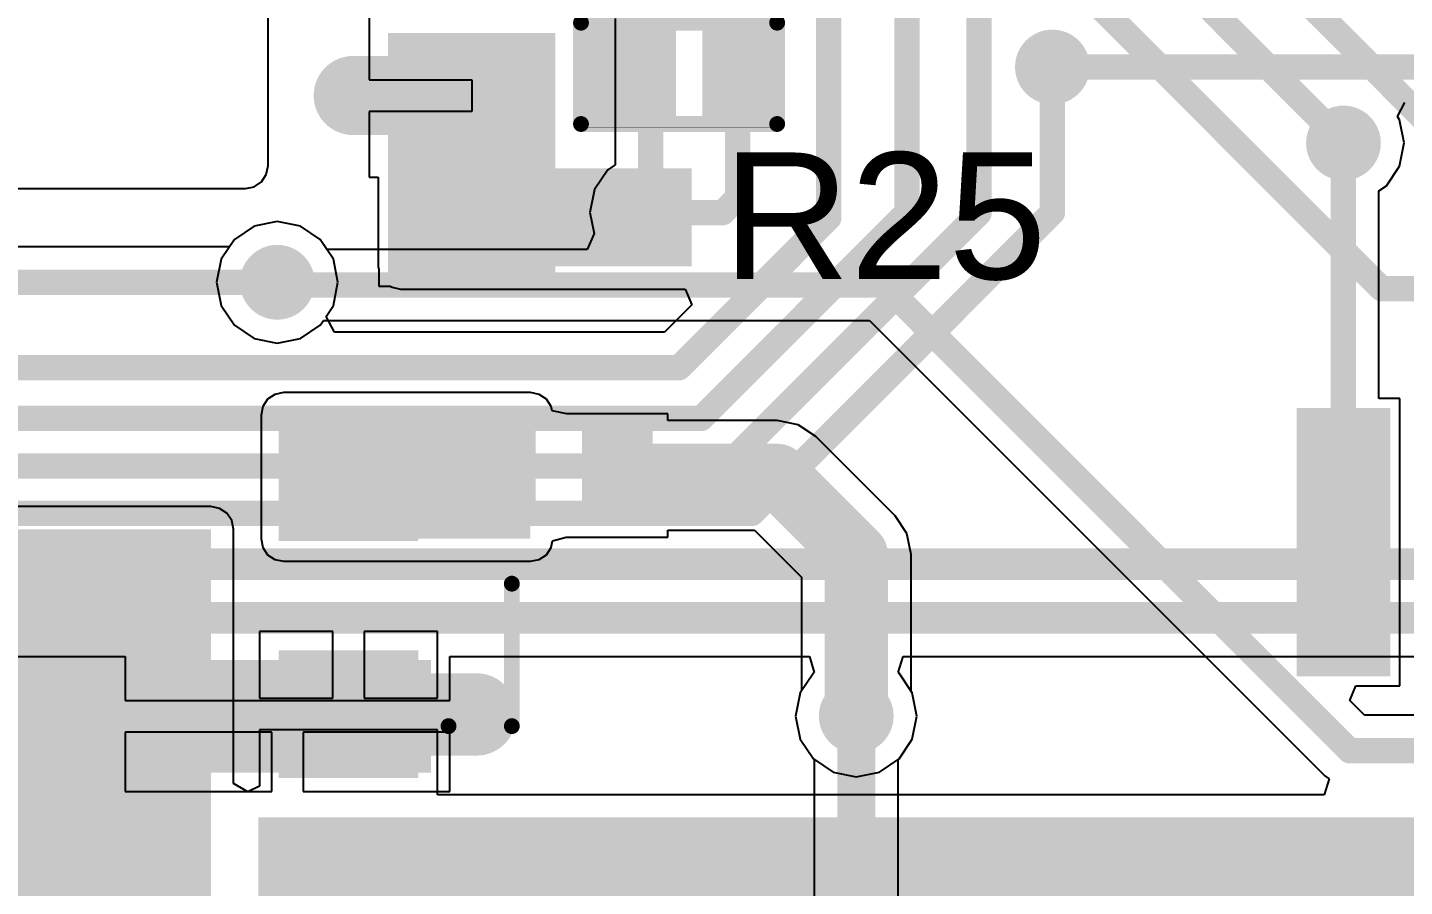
# Model space of a CAD drawing. Header units: millimetres. Extents: x -0.29 to 3.46, y -0.11 to 2.46.
# Drawn here: x 0.4491 to 0.8843, y 0.9712 to 1.2425 of the extents above; entities that cross this region are included whole.
import ezdxf

# ---------------------------------------------------------------- set-up
doc = ezdxf.new("R2010")
doc.units = ezdxf.units.MM
doc.header["$MEASUREMENT"] = 0
for name, color, linetype in [('BottomLayer', 5, 'Continuous'), ('BottomPaste', 16, 'Continuous'), ('BottomSolder', 6, 'Continuous'), ('TopLayer', 1, 'Continuous'), ('TopOverlay', 2, 'Continuous'), ('TopPaste', 8, 'Continuous'), ('TopSolder', 216, 'Continuous'), ('ViaHoleLayer', 16, 'Continuous')]:
    doc.layers.add(name, color=color, linetype=linetype)
doc.styles.add('Arial', font='', dxfattribs={"height": 0.2})
doc.styles.get('Arial').set_extended_font_data('Arial')

# ---------------------------------------------------------------- blocks, each defined once
blk = doc.blocks.new('XKNANO_113_6')
at = {"layer": 'TopLayer'}
for points in [[(0.04409, 0.2878), (0.07559, 0.2878), (0.07559, 0.24291), (0.04409, 0.24291)], [(0.0815, 0.2878), (0.11299, 0.2878), (0.11299, 0.24291), (0.0815, 0.24291)], [(0.24213, 0.24843), (0.26969, 0.24843), (0.26969, 0.16575), (0.24213, 0.16575)]]:
    blk.add_hatch(color=1, dxfattribs=at).paths.add_polyline_path(points)
at = {"layer": 'TopPaste'}
for points in [[(0.04409, 0.2878), (0.07559, 0.2878), (0.07559, 0.24291), (0.04409, 0.24291)], [(0.0815, 0.2878), (0.11299, 0.2878), (0.11299, 0.24291), (0.0815, 0.24291)], [(0.24213, 0.24843), (0.26969, 0.24843), (0.26969, 0.16575), (0.24213, 0.16575)]]:
    blk.add_hatch(color=8, dxfattribs=at).paths.add_polyline_path(points)
at = {"layer": 'TopSolder'}
for points in [[(0.04009, 0.2918), (0.07959, 0.2918), (0.07959, 0.23891), (0.04009, 0.23891)], [(0.0775, 0.2918), (0.11699, 0.2918), (0.11699, 0.23891), (0.0775, 0.23891)], [(0.23813, 0.25243), (0.27369, 0.25243), (0.27369, 0.16175), (0.23813, 0.16175)]]:
    blk.add_hatch(color=216, dxfattribs=at).paths.add_polyline_path(points)
at = {"layer": 'TopOverlay', "const_width": 0.005}
for points in [[(0.259, 0.278), (0.214, 0.278)], [(0.259, 0.258), (0.259, 0.278)]]:
    blk.add_lwpolyline(points, dxfattribs=at)
at = {"layer": 'TopOverlay', "const_width": 0.0025}
for points in [[(0.21275, 0.278, 1), (0.21525, 0.278, 1)], [(0.25775, 0.278, 1), (0.26025, 0.278, 1)], [(0.25775, 0.278, 1), (0.26025, 0.278, 1)], [(0.25775, 0.258, 1), (0.26025, 0.258, 1)]]:
    blk.add_lwpolyline(points, format="xyb", close=True, dxfattribs=at)
blk = doc.blocks.new('SOIC_16_B_12')
at = {"layer": 'BottomLayer'}
for points in [[(-0.13327, 0.18583), (-0.0565, 0.18583), (-0.0565, 0.16417), (-0.13327, 0.16417)], [(0.0565, 0.18583), (0.13327, 0.18583), (0.13327, 0.16417), (0.0565, 0.16417)], [(-0.13327, 0.13583), (-0.0565, 0.13583), (-0.0565, 0.11417), (-0.13327, 0.11417)], [(0.0565, 0.13583), (0.13327, 0.13583), (0.13327, 0.11417), (0.0565, 0.11417)], [(-0.13327, 0.08583), (-0.0565, 0.08583), (-0.0565, 0.06417), (-0.13327, 0.06417)], [(0.0565, 0.08583), (0.13327, 0.08583), (0.13327, 0.06417), (0.0565, 0.06417)], [(-0.13327, 0.03583), (-0.0565, 0.03583), (-0.0565, 0.01417), (-0.13327, 0.01417)], [(0.0565, 0.03583), (0.13327, 0.03583), (0.13327, 0.01417), (0.0565, 0.01417)], [(-0.13327, -0.01417), (-0.0565, -0.01417), (-0.0565, -0.03583), (-0.13327, -0.03583)], [(0.0565, -0.01417), (0.13327, -0.01417), (0.13327, -0.03583), (0.0565, -0.03583)], [(-0.13327, -0.06417), (-0.0565, -0.06417), (-0.0565, -0.08583), (-0.13327, -0.08583)], [(0.0565, -0.06417), (0.13327, -0.06417), (0.13327, -0.08583), (0.0565, -0.08583)], [(-0.13327, -0.11417), (-0.0565, -0.11417), (-0.0565, -0.13583), (-0.13327, -0.13583)], [(0.0565, -0.11417), (0.13327, -0.11417), (0.13327, -0.13583), (0.0565, -0.13583)], [(-0.13327, -0.16417), (-0.0565, -0.16417), (-0.0565, -0.18583), (-0.13327, -0.18583)], [(0.0565, -0.16417), (0.13327, -0.16417), (0.13327, -0.18583), (0.0565, -0.18583)]]:
    blk.add_hatch(color=5, dxfattribs=at).paths.add_polyline_path(points)
at = {"layer": 'BottomPaste'}
for points in [[(-0.13327, 0.18583), (-0.0565, 0.18583), (-0.0565, 0.16417), (-0.13327, 0.16417)], [(0.0565, 0.18583), (0.13327, 0.18583), (0.13327, 0.16417), (0.0565, 0.16417)], [(-0.13327, 0.13583), (-0.0565, 0.13583), (-0.0565, 0.11417), (-0.13327, 0.11417)], [(0.0565, 0.13583), (0.13327, 0.13583), (0.13327, 0.11417), (0.0565, 0.11417)], [(-0.13327, 0.08583), (-0.0565, 0.08583), (-0.0565, 0.06417), (-0.13327, 0.06417)], [(0.0565, 0.08583), (0.13327, 0.08583), (0.13327, 0.06417), (0.0565, 0.06417)], [(-0.13327, 0.03583), (-0.0565, 0.03583), (-0.0565, 0.01417), (-0.13327, 0.01417)], [(0.0565, 0.03583), (0.13327, 0.03583), (0.13327, 0.01417), (0.0565, 0.01417)], [(-0.13327, -0.01417), (-0.0565, -0.01417), (-0.0565, -0.03583), (-0.13327, -0.03583)], [(0.0565, -0.01417), (0.13327, -0.01417), (0.13327, -0.03583), (0.0565, -0.03583)], [(-0.13327, -0.06417), (-0.0565, -0.06417), (-0.0565, -0.08583), (-0.13327, -0.08583)], [(0.0565, -0.06417), (0.13327, -0.06417), (0.13327, -0.08583), (0.0565, -0.08583)], [(-0.13327, -0.11417), (-0.0565, -0.11417), (-0.0565, -0.13583), (-0.13327, -0.13583)], [(0.0565, -0.11417), (0.13327, -0.11417), (0.13327, -0.13583), (0.0565, -0.13583)], [(-0.13327, -0.16417), (-0.0565, -0.16417), (-0.0565, -0.18583), (-0.13327, -0.18583)], [(0.0565, -0.16417), (0.13327, -0.16417), (0.13327, -0.18583), (0.0565, -0.18583)]]:
    blk.add_hatch(color=16, dxfattribs=at).paths.add_polyline_path(points)
at = {"layer": 'BottomSolder'}
for points in [[(-0.13727, 0.18983), (-0.0525, 0.18983), (-0.0525, 0.16017), (-0.13727, 0.16017)], [(0.0525, 0.18983), (0.13727, 0.18983), (0.13727, 0.16017), (0.0525, 0.16017)], [(-0.13727, 0.13983), (-0.0525, 0.13983), (-0.0525, 0.11017), (-0.13727, 0.11017)], [(0.0525, 0.13983), (0.13727, 0.13983), (0.13727, 0.11017), (0.0525, 0.11017)], [(-0.13727, 0.08983), (-0.0525, 0.08983), (-0.0525, 0.06017), (-0.13727, 0.06017)], [(0.0525, 0.08983), (0.13727, 0.08983), (0.13727, 0.06017), (0.0525, 0.06017)], [(-0.13727, 0.03983), (-0.0525, 0.03983), (-0.0525, 0.01017), (-0.13727, 0.01017)], [(0.0525, 0.03983), (0.13727, 0.03983), (0.13727, 0.01017), (0.0525, 0.01017)], [(-0.13727, -0.01017), (-0.0525, -0.01017), (-0.0525, -0.03983), (-0.13727, -0.03983)], [(0.0525, -0.01017), (0.13727, -0.01017), (0.13727, -0.03983), (0.0525, -0.03983)], [(-0.13727, -0.06017), (-0.0525, -0.06017), (-0.0525, -0.08983), (-0.13727, -0.08983)], [(0.0525, -0.06017), (0.13727, -0.06017), (0.13727, -0.08983), (0.0525, -0.08983)], [(-0.13727, -0.11017), (-0.0525, -0.11017), (-0.0525, -0.13983), (-0.13727, -0.13983)], [(0.0525, -0.11017), (0.13727, -0.11017), (0.13727, -0.13983), (0.0525, -0.13983)], [(-0.13727, -0.16017), (-0.0525, -0.16017), (-0.0525, -0.18983), (-0.13727, -0.18983)], [(0.0525, -0.16017), (0.13727, -0.16017), (0.13727, -0.18983), (0.0525, -0.18983)]]:
    blk.add_hatch(color=6, dxfattribs=at).paths.add_polyline_path(points)
blk = doc.blocks.new('R___0402_B_26')
at = {"layer": 'BottomLayer'}
for points in [[(-0.0095, 0.0125), (-0.0095, -0.0125), (-0.0275, -0.0125), (-0.0275, 0.0125)], [(0.0275, 0.0125), (0.0275, -0.0125), (0.0095, -0.0125), (0.0095, 0.0125)]]:
    blk.add_hatch(color=5, dxfattribs=at).paths.add_polyline_path(points)
at = {"layer": 'BottomPaste'}
for points in [[(-0.0095, 0.0125), (-0.0095, -0.0125), (-0.0275, -0.0125), (-0.0275, 0.0125)], [(0.0275, 0.0125), (0.0275, -0.0125), (0.0095, -0.0125), (0.0095, 0.0125)]]:
    blk.add_hatch(color=16, dxfattribs=at).paths.add_polyline_path(points)
at = {"layer": 'BottomSolder'}
for points in [[(-0.00733, 0.01467), (-0.00733, -0.01467), (-0.02967, -0.01467), (-0.02967, 0.01467)], [(0.02967, 0.01467), (0.02967, -0.01467), (0.00733, -0.01467), (0.00733, 0.01467)]]:
    blk.add_hatch(color=6, dxfattribs=at).paths.add_polyline_path(points)
blk = doc.blocks.new('R___0402_41')
at = {"layer": 'TopLayer'}
for points in [[(-0.0275, -0.0125), (-0.0275, 0.0125), (-0.0095, 0.0125), (-0.0095, -0.0125)], [(0.0095, -0.0125), (0.0095, 0.0125), (0.0275, 0.0125), (0.0275, -0.0125)]]:
    blk.add_hatch(color=1, dxfattribs=at).paths.add_polyline_path(points)
at = {"layer": 'TopPaste'}
for points in [[(-0.0275, -0.0125), (-0.0275, 0.0125), (-0.0095, 0.0125), (-0.0095, -0.0125)], [(0.0095, -0.0125), (0.0095, 0.0125), (0.0275, 0.0125), (0.0275, -0.0125)]]:
    blk.add_hatch(color=8, dxfattribs=at).paths.add_polyline_path(points)
at = {"layer": 'TopSolder'}
for points in [[(-0.02967, -0.01467), (-0.02967, 0.01467), (-0.00733, 0.01467), (-0.00733, -0.01467)], [(0.00733, -0.01467), (0.00733, 0.01467), (0.02967, 0.01467), (0.02967, -0.01467)]]:
    blk.add_hatch(color=216, dxfattribs=at).paths.add_polyline_path(points)
at = {"layer": 'TopOverlay'}
for points, const_width in [([(-0.031, -0.016), (-0.031, 0.016)], 0.005), ([(-0.031, 0.016), (0.031, 0.016)], 0.005), ([(0.031, -0.016), (0.031, 0.016)], 0.005), ([(-0.031, -0.016), (0.031, -0.016)], 0.005), ([(-0.032, -0.017), (0.032, -0.017)], 0.000127)]:
    blk.add_lwpolyline(points, dxfattribs=dict(at, const_width=const_width))
for points, const_width in [([(-0.03225, 0.016, 1), (-0.02975, 0.016, 1)], 0.0025), ([(-0.03225, 0.016, 1), (-0.02975, 0.016, 1)], 0.0025), ([(0.02975, 0.016, 1), (0.03225, 0.016, 1)], 0.0025), ([(0.02975, 0.016, 1), (0.03225, 0.016, 1)], 0.0025), ([(-0.03225, -0.016, 1), (-0.02975, -0.016, 1)], 0.0025), ([(-0.03225, -0.016, 1), (-0.02975, -0.016, 1)], 0.0025), ([(-0.03203, -0.017, 1), (-0.03197, -0.017, 1)], 0.0000635), ([(0.02975, -0.016, 1), (0.03225, -0.016, 1)], 0.0025), ([(0.02975, -0.016, 1), (0.03225, -0.016, 1)], 0.0025), ([(0.03197, -0.017, 1), (0.03203, -0.017, 1)], 0.0000635)]:
    blk.add_lwpolyline(points, format="xyb", close=True, dxfattribs=dict(at, const_width=const_width))
blk = doc.blocks.new('SOT_23_B_65')
at = {"layer": 'BottomLayer'}
for points in [[(-0.05354, 0.05748), (-0.02126, 0.05748), (-0.02126, 0.02126), (-0.05354, 0.02126)], [(0.02126, 0.05748), (0.05354, 0.05748), (0.05354, 0.02126), (0.02126, 0.02126)], [(-0.01614, -0.02126), (0.01614, -0.02126), (0.01614, -0.05748), (-0.01614, -0.05748)]]:
    blk.add_hatch(color=5, dxfattribs=at).paths.add_polyline_path(points)
at = {"layer": 'BottomPaste'}
for points in [[(-0.05354, 0.05748), (-0.02126, 0.05748), (-0.02126, 0.02126), (-0.05354, 0.02126)], [(0.02126, 0.05748), (0.05354, 0.05748), (0.05354, 0.02126), (0.02126, 0.02126)], [(-0.01614, -0.02126), (0.01614, -0.02126), (0.01614, -0.05748), (-0.01614, -0.05748)]]:
    blk.add_hatch(color=16, dxfattribs=at).paths.add_polyline_path(points)
at = {"layer": 'BottomSolder'}
for points in [[(-0.05754, 0.06148), (-0.01726, 0.06148), (-0.01726, 0.01726), (-0.05754, 0.01726)], [(0.01726, 0.06148), (0.05754, 0.06148), (0.05754, 0.01726), (0.01726, 0.01726)], [(-0.02014, -0.01726), (0.02014, -0.01726), (0.02014, -0.06148), (-0.02014, -0.06148)]]:
    blk.add_hatch(color=6, dxfattribs=at).paths.add_polyline_path(points)
blk = doc.blocks.new('SOD_323_B_98')
at = {"layer": 'BottomLayer'}
for points in [[(-0.02953, -0.01772), (-0.06102, -0.01772), (-0.06102, 0.01772), (-0.02953, 0.01772)], [(0.06102, -0.01772), (0.02953, -0.01772), (0.02953, 0.01772), (0.06102, 0.01772)]]:
    blk.add_hatch(color=5, dxfattribs=at).paths.add_polyline_path(points)
at = {"layer": 'BottomPaste'}
for points in [[(-0.02953, -0.01772), (-0.06102, -0.01772), (-0.06102, 0.01772), (-0.02953, 0.01772)], [(0.06102, -0.01772), (0.02953, -0.01772), (0.02953, 0.01772), (0.06102, 0.01772)]]:
    blk.add_hatch(color=16, dxfattribs=at).paths.add_polyline_path(points)
at = {"layer": 'BottomSolder'}
for points in [[(-0.02736, -0.01988), (-0.06319, -0.01988), (-0.06319, 0.01988), (-0.02736, 0.01988)], [(0.06319, -0.01988), (0.02736, -0.01988), (0.02736, 0.01988), (0.06319, 0.01988)]]:
    blk.add_hatch(color=6, dxfattribs=at).paths.add_polyline_path(points)

msp = doc.modelspace()

# ---------------------------------------------------------------- hatches: boundary and pattern name
at = {"layer": 'BottomLayer'}
h = msp.add_hatch(color=5, dxfattribs=at)
edge = h.paths.add_edge_path()
edge.add_arc((0.773, 1.23), 0.01181, 0, 360)
h = msp.add_hatch(color=5, dxfattribs=at)
edge = h.paths.add_edge_path()
edge.add_arc((0.552, 1.221), 0.01181, 0, 360)
h = msp.add_hatch(color=5, dxfattribs=at)
edge = h.paths.add_edge_path()
edge.add_arc((0.865, 1.206), 0.01181, 0, 360)
h = msp.add_hatch(color=5, dxfattribs=at)
edge = h.paths.add_edge_path()
edge.add_arc((0.646, 1.184), 0.01181, 0, 360)
h = msp.add_hatch(color=5, dxfattribs=at)
edge = h.paths.add_edge_path()
edge.add_arc((0.528, 1.162), 0.01181, 0, 360)
for points in [[(0.53, 1.081), (0.608, 1.081), (0.608, 1.12), (0.53, 1.12)], [(0.507, 0.818), (0.507, 1.084), (0.425, 1.084), (0.425, 0.818)], [(1.224, 0.942), (1.224, 0.993), (0.522, 0.993), (0.522, 0.942)], [(0.607, 0.818), (0.607, 0.989), (0.522, 0.989), (0.522, 0.818)]]:
    msp.add_hatch(color=5, dxfattribs=at).paths.add_polyline_path(points)
h = msp.add_hatch(color=5, dxfattribs=at)
edge = h.paths.add_edge_path()
edge.add_arc((0.591, 1.025), 0.01181, 0, 360)
h = msp.add_hatch(color=5, dxfattribs=at)
edge = h.paths.add_edge_path()
edge.add_arc((0.711, 1.025), 0.01181, 0, 360)
at = {"layer": 'TopLayer'}
for points in [[(0.625, 1.21), (0.654, 1.21), (0.654, 1.287), (0.625, 1.287)], [(0.567, 1.167), (0.659, 1.167), (0.659, 1.198), (0.567, 1.198)]]:
    msp.add_hatch(color=1, dxfattribs=at).paths.add_polyline_path(points)
h = msp.add_hatch(color=1, dxfattribs=at)
edge = h.paths.add_edge_path()
edge.add_arc((0.773, 1.23), 0.01181, 0, 360)
h = msp.add_hatch(color=1, dxfattribs=at)
edge = h.paths.add_edge_path()
edge.add_arc((0.552, 1.221), 0.01181, 0, 360)
h = msp.add_hatch(color=1, dxfattribs=at)
edge = h.paths.add_edge_path()
edge.add_arc((0.865, 1.206), 0.01181, 0, 360)
h = msp.add_hatch(color=1, dxfattribs=at)
edge = h.paths.add_edge_path()
edge.add_arc((0.646, 1.184), 0.01181, 0, 360)
h = msp.add_hatch(color=1, dxfattribs=at)
edge = h.paths.add_edge_path()
edge.add_arc((0.528, 1.162), 0.01181, 0, 360)
h = msp.add_hatch(color=1, dxfattribs=at)
edge = h.paths.add_edge_path()
edge.add_arc((0.591, 1.025), 0.01181, 0, 360)
h = msp.add_hatch(color=1, dxfattribs=at)
edge = h.paths.add_edge_path()
edge.add_arc((0.711, 1.025), 0.01181, 0, 360)
at = {"layer": 'ViaHoleLayer'}
h = msp.add_hatch(color=16, dxfattribs=at)
edge = h.paths.add_edge_path()
edge.add_arc((0.773, 1.23), 0.00591, 0, 360)
h = msp.add_hatch(color=16, dxfattribs=at)
edge = h.paths.add_edge_path()
edge.add_arc((0.552, 1.221), 0.00591, 0, 360)
h = msp.add_hatch(color=16, dxfattribs=at)
edge = h.paths.add_edge_path()
edge.add_arc((0.865, 1.206), 0.00591, 0, 360)
h = msp.add_hatch(color=16, dxfattribs=at)
edge = h.paths.add_edge_path()
edge.add_arc((0.646, 1.184), 0.00591, 0, 360)
h = msp.add_hatch(color=16, dxfattribs=at)
edge = h.paths.add_edge_path()
edge.add_arc((0.528, 1.162), 0.00591, 0, 360)
h = msp.add_hatch(color=16, dxfattribs=at)
edge = h.paths.add_edge_path()
edge.add_arc((0.591, 1.025), 0.00591, 0, 360)
h = msp.add_hatch(color=16, dxfattribs=at)
edge = h.paths.add_edge_path()
edge.add_arc((0.711, 1.025), 0.00591, 0, 360)

# ---------------------------------------------------------------- linework, layer by layer
at = {"layer": 'BottomLayer'}
for p, q in [((0.52507, 1.19877), (0.52507, 1.25277)), ((0.63478, 1.24535), (0.63478, 1.19913)), ((0.88203, 1.21437), (0.88438, 1.21878)), ((0.88272, 1.21334), (0.88203, 1.21437)), ((0.88418, 1.206), (0.88272, 1.21334)), ((0.88272, 1.19866), (0.88418, 1.206)), ((0.52453, 1.19603), (0.52507, 1.19877)), ((0.63244, 1.19756), (0.62828, 1.19134)), ((0.63478, 1.19913), (0.63244, 1.19756)), ((0.87856, 1.19244), (0.88272, 1.19866)), ((0.52066, 1.19217), (0.52298, 1.19372)), ((0.52298, 1.19372), (0.52453, 1.19603)), ((0.38693, 1.19163), (0.51793, 1.19163)), ((0.51793, 1.19163), (0.52066, 1.19217)), ((0.62828, 1.19134), (0.62682, 1.184)), ((0.87622, 1.19087), (0.87856, 1.19244)), ((0.87622, 1.12527), (0.87622, 1.19087)), ((0.62682, 1.184), (0.62813, 1.1774)), ((0.52066, 1.17972), (0.51444, 1.17556)), ((0.528, 1.18118), (0.52066, 1.17972)), ((0.53534, 1.17972), (0.528, 1.18118)), ((0.54156, 1.17556), (0.53534, 1.17972)), ((0.51444, 1.17556), (0.51028, 1.16934)), ((0.54367, 1.1724), (0.54156, 1.17556)), ((0.62813, 1.1774), (0.626, 1.1724)), ((0.626, 1.1724), (0.54367, 1.1724)), ((0.51028, 1.16934), (0.50882, 1.162)), ((0.50882, 1.162), (0.51028, 1.15466)), ((0.51028, 1.15466), (0.51444, 1.14844)), ((0.54156, 1.14844), (0.54259, 1.14997)), ((0.54259, 1.14997), (0.71517, 1.14997)), ((0.71517, 1.14997), (0.85907, 1.00607)), ((0.51444, 1.14844), (0.52066, 1.14428)), ((0.53534, 1.14428), (0.54156, 1.14844)), ((0.52066, 1.14428), (0.528, 1.14282)), ((0.528, 1.14282), (0.53534, 1.14428)), ((0.52495, 1.12505), (0.52341, 1.12273)), ((0.52727, 1.12659), (0.52495, 1.12505)), ((0.53, 1.12714), (0.52727, 1.12659)), ((0.608, 1.12714), (0.53, 1.12714)), ((0.61073, 1.12659), (0.608, 1.12714)), ((0.61305, 1.12505), (0.61073, 1.12659)), ((0.61459, 1.12273), (0.61305, 1.12505)), ((0.88283, 1.12527), (0.87622, 1.12527)), ((0.88283, 1.0345), (0.88283, 1.12527)), ((0.52341, 1.12273), (0.52286, 1.12)), ((0.52286, 1.12), (0.52286, 1.081)), ((0.61486, 1.12138), (0.61459, 1.12273)), ((0.6195, 1.1205), (0.61486, 1.12138)), ((0.61995, 1.1205), (0.6195, 1.1205)), ((0.6515, 1.1205), (0.61995, 1.1205)), ((0.6515, 1.11833), (0.6515, 1.1205)), ((0.686, 1.11833), (0.6515, 1.11833)), ((0.69263, 1.11701), (0.686, 1.11833)), ((0.69826, 1.11326), (0.69263, 1.11701)), ((0.72326, 1.08826), (0.69826, 1.11326)), ((0.507, 1.09114), (0.425, 1.09114)), ((0.50973, 1.09059), (0.507, 1.09114)), ((0.51205, 1.08905), (0.50973, 1.09059)), ((0.51359, 1.08673), (0.51205, 1.08905)), ((0.72701, 1.08263), (0.72326, 1.08826)), ((0.51414, 1.084), (0.51359, 1.08673)), ((0.51414, 1.0037), (0.51414, 1.084)), ((0.52286, 1.081), (0.52341, 1.07827)), ((0.61459, 1.07827), (0.615, 1.0803)), ((0.615, 1.0803), (0.61933, 1.08145)), ((0.61933, 1.08145), (0.61975, 1.0815)), ((0.61975, 1.0815), (0.62014, 1.0815)), ((0.62014, 1.0815), (0.6515, 1.0815)), ((0.6515, 1.0815), (0.6515, 1.08367)), ((0.6515, 1.08367), (0.67882, 1.08367)), ((0.67882, 1.08367), (0.69367, 1.06882)), ((0.72833, 1.076), (0.72701, 1.08263)), ((0.52341, 1.07827), (0.52495, 1.07595)), ((0.52495, 1.07595), (0.52727, 1.07441)), ((0.61073, 1.07441), (0.61305, 1.07595)), ((0.61305, 1.07595), (0.61459, 1.07827)), ((0.72833, 1.03292), (0.72833, 1.076)), ((0.52727, 1.07441), (0.53, 1.07386)), ((0.53, 1.07386), (0.608, 1.07386)), ((0.608, 1.07386), (0.61073, 1.07441)), ((0.69367, 1.06882), (0.69367, 1.03292)), ((0.54551, 1.05174), (0.5224, 1.05174)), ((0.5224, 1.05174), (0.5224, 1.0306)), ((0.54551, 1.0306), (0.54551, 1.05174)), ((0.57862, 1.05174), (0.55551, 1.05174)), ((0.55551, 1.05174), (0.55551, 1.0306)), ((0.57862, 1.0306), (0.57862, 1.05174)), ((0.69328, 1.03234), (0.69182, 1.025)), ((0.69367, 1.03292), (0.69328, 1.03234)), ((0.72872, 1.03234), (0.72833, 1.03292)), ((0.73018, 1.025), (0.72872, 1.03234)), ((0.86698, 1.02988), (0.8689, 1.0345)), ((0.8689, 1.0345), (0.88283, 1.0345)), ((0.5224, 1.0306), (0.54551, 1.0306)), ((0.55551, 1.0306), (0.57862, 1.0306)), ((0.87165, 1.02522), (0.86698, 1.02988)), ((0.69182, 1.025), (0.69328, 1.01766)), ((0.72872, 1.01766), (0.73018, 1.025)), ((1.10887, 1.02522), (0.87165, 1.02522)), ((0.55051, 1.0206), (0.5224, 1.0206)), ((0.5224, 1.0206), (0.5224, 1.00281)), ((0.57862, 1.0206), (0.55051, 1.0206)), ((0.57862, 1.00014), (0.57862, 1.0206)), ((0.69328, 1.01766), (0.69744, 1.01144)), ((0.72456, 1.01144), (0.72872, 1.01766)), ((0.69744, 1.01144), (0.70366, 1.00728)), ((0.71834, 1.00728), (0.72456, 1.01144)), ((0.70366, 1.00728), (0.711, 1.00582)), ((0.711, 1.00582), (0.71834, 1.00728)), ((0.85907, 1.00607), (0.85907, 1.00607)), ((0.85907, 1.00607), (0.86046, 1.00514)), ((0.51867, 1.00103), (0.51414, 1.0037)), ((0.5224, 1.00281), (0.51867, 1.00103)), ((0.86046, 1.00514), (0.85895, 1.00014)), ((0.85895, 1.00014), (0.57862, 1.00014))]:
    msp.add_line(p, q, dxfattribs=at)
for points, const_width in [([(0.646, 1.184), (0.646, 1.25)], 0.008), ([(0.773, 1.23), (2.348, 1.23)], 0.008), ([(0.865, 1.07988), (0.865, 1.206)], 0.008), ([(0.528, 1.162), (0.52881, 1.16119)], 0.008), ([(0.52881, 1.16119), (0.71981, 1.16119)], 0.008), ([(0.71981, 1.16119), (0.867, 1.014)], 0.008), ([(0.556, 1.103), (0.5583, 1.1007)], 0.015), ([(0.6355, 1.101), (0.686, 1.101)], 0.02), ([(0.686, 1.101), (0.711, 1.076)], 0.02), ([(0.5583, 1.1007), (0.5992, 1.1007)], 0.015), ([(0.5992, 1.1007), (0.5995, 1.101)], 0.015), ([(0.711, 1.025), (0.711, 1.076)], 0.02), ([(0.55051, 1.0256), (0.55091, 1.026)], 0.025), ([(0.55091, 1.026), (0.591, 1.026)], 0.025), ([(0.867, 1.014), (1.124, 1.014)], 0.008)]:
    msp.add_lwpolyline(points, dxfattribs=dict(at, const_width=const_width))
for points, const_width in [([(0.771, 1.23, 1), (0.775, 1.23, 1)], 0.004), ([(0.863, 1.206, 1), (0.867, 1.206, 1)], 0.004), ([(0.644, 1.184, 1), (0.648, 1.184, 1)], 0.004), ([(0.526, 1.162, 1), (0.53, 1.162, 1)], 0.004), ([(0.52681, 1.16119, 1), (0.53081, 1.16119, 1)], 0.004), ([(0.52681, 1.16119, 1), (0.53081, 1.16119, 1)], 0.004), ([(0.71781, 1.16119, 1), (0.72181, 1.16119, 1)], 0.004), ([(0.71781, 1.16119, 1), (0.72181, 1.16119, 1)], 0.004), ([(0.55225, 1.103, 1), (0.55975, 1.103, 1)], 0.0075), ([(0.6305, 1.101, 1), (0.6405, 1.101, 1)], 0.01), ([(0.681, 1.101, 1), (0.691, 1.101, 1)], 0.01), ([(0.681, 1.101, 1), (0.691, 1.101, 1)], 0.01), ([(0.55455, 1.1007, 1), (0.56205, 1.1007, 1)], 0.0075), ([(0.55455, 1.1007, 1), (0.56205, 1.1007, 1)], 0.0075), ([(0.59545, 1.1007, 1), (0.60295, 1.1007, 1)], 0.0075), ([(0.59545, 1.1007, 1), (0.60295, 1.1007, 1)], 0.0075), ([(0.59575, 1.101, 1), (0.60325, 1.101, 1)], 0.0075), ([(0.706, 1.076, 1), (0.716, 1.076, 1)], 0.01), ([(0.706, 1.076, 1), (0.716, 1.076, 1)], 0.01), ([(0.863, 1.07988, 1), (0.867, 1.07988, 1)], 0.004), ([(0.54426, 1.0256, 1), (0.55676, 1.0256, 1)], 0.0125), ([(0.54466, 1.026, 1), (0.55716, 1.026, 1)], 0.0125), ([(0.54466, 1.026, 1), (0.55716, 1.026, 1)], 0.0125), ([(0.58475, 1.026, 1), (0.59725, 1.026, 1)], 0.0125), ([(0.706, 1.025, 1), (0.716, 1.025, 1)], 0.01), ([(0.865, 1.014, 1), (0.869, 1.014, 1)], 0.004), ([(0.865, 1.014, 1), (0.869, 1.014, 1)], 0.004)]:
    msp.add_lwpolyline(points, format="xyb", close=True, dxfattribs=dict(at, const_width=const_width))
at = {"layer": 'TopLayer'}
for p, q in [((0.52507, 1.19877), (0.52507, 1.25277)), ((0.55706, 1.2467), (0.55706, 1.22595)), ((0.55706, 1.22595), (0.5895, 1.22595)), ((0.5895, 1.22595), (0.5895, 1.21595)), ((0.5895, 1.21595), (0.55706, 1.21595)), ((0.55706, 1.21595), (0.55706, 1.1952)), ((0.52453, 1.19603), (0.52507, 1.19877)), ((0.52066, 1.19217), (0.52298, 1.19372)), ((0.52298, 1.19372), (0.52453, 1.19603)), ((0.55706, 1.1952), (0.55986, 1.1952)), ((0.55986, 1.1952), (0.55986, 1.167)), ((0.40091, 1.19163), (0.51793, 1.19163)), ((0.51793, 1.19163), (0.52066, 1.19217)), ((0.52066, 1.17972), (0.51444, 1.17556)), ((0.528, 1.18118), (0.52066, 1.17972)), ((0.53534, 1.17972), (0.528, 1.18118)), ((0.54156, 1.17556), (0.53534, 1.17972)), ((0.51444, 1.17556), (0.51287, 1.17322)), ((0.54572, 1.16934), (0.54156, 1.17556)), ((0.51287, 1.17322), (0.41279, 1.17322)), ((0.54718, 1.162), (0.54572, 1.16934)), ((0.55986, 1.167), (0.56006, 1.16603)), ((0.56006, 1.16603), (0.56006, 1.1608)), ((0.54572, 1.15466), (0.54718, 1.162)), ((0.56006, 1.1608), (0.56367, 1.1608)), ((0.56367, 1.1608), (0.56427, 1.16041)), ((0.56427, 1.16041), (0.567, 1.15986)), ((0.567, 1.15986), (0.65693, 1.15986)), ((0.65693, 1.15986), (0.659, 1.15486)), ((0.54342, 1.15122), (0.54572, 1.15466)), ((0.659, 1.15486), (0.65035, 1.14622)), ((0.54609, 1.14622), (0.54342, 1.15122)), ((0.65035, 1.14622), (0.54609, 1.14622)), ((0.364, 1.04376), (0.47989, 1.04376)), ((0.47989, 1.04376), (0.47989, 1.02989)), ((0.58257, 1.02989), (0.58257, 1.04376)), ((0.58257, 1.04376), (0.69622, 1.04376)), ((0.69622, 1.04376), (0.69774, 1.03876)), ((0.72426, 1.03876), (0.72578, 1.04376)), ((0.72578, 1.04376), (1.12093, 1.04376)), ((0.69744, 1.03856), (0.69328, 1.03234)), ((0.69774, 1.03876), (0.69744, 1.03856)), ((0.72456, 1.03856), (0.72426, 1.03876)), ((0.72872, 1.03234), (0.72456, 1.03856)), ((0.69328, 1.03234), (0.69182, 1.025)), ((0.73018, 1.025), (0.72872, 1.03234)), ((0.47989, 1.02989), (0.53123, 1.02989)), ((0.53123, 1.02989), (0.58257, 1.02989)), ((0.69182, 1.025), (0.69328, 1.01766)), ((0.72872, 1.01766), (0.73018, 1.025)), ((0.52623, 1.01989), (0.47989, 1.01989)), ((0.47989, 1.01989), (0.47989, 1.00111)), ((0.52623, 1.00111), (0.52623, 1.01989)), ((0.58257, 1.01989), (0.53623, 1.01989)), ((0.53623, 1.01989), (0.53623, 1.00111)), ((0.58257, 1.00111), (0.58257, 1.01989)), ((0.69328, 1.01766), (0.69744, 1.01144)), ((0.72456, 1.01144), (0.72872, 1.01766)), ((0.69744, 1.01144), (0.69775, 1.01123)), ((0.69775, 1.01123), (0.69775, 0.92577)), ((0.72425, 1.01123), (0.72456, 1.01144)), ((0.72425, 0.92577), (0.72425, 1.01123)), ((0.47989, 1.00111), (0.52623, 1.00111)), ((0.53623, 1.00111), (0.58257, 1.00111))]:
    msp.add_line(p, q, dxfattribs=at)
for points, const_width in [([(0.7023, 1.1823), (0.7023, 1.31399)], 0.008), ([(0.7989, 1.3051), (0.915, 1.189)], 0.008), ([(0.727, 1.184), (0.727, 1.282)], 0.008), ([(0.765, 1.272), (0.877, 1.16)], 0.008), ([(0.81111, 1.26011), (0.86511, 1.20611)], 0.008), ([(0.74981, 1.18381), (0.74981, 1.25493)], 0.008), ([(0.552, 1.221), (0.58945, 1.221)], 0.025), ([(0.58945, 1.221), (0.5895, 1.22095)], 0.025), ([(0.6735, 1.18869), (0.6735, 1.228)], 0.008), ([(0.773, 1.184), (0.773, 1.23)], 0.008), ([(0.66881, 1.184), (0.6735, 1.18869)], 0.008), ([(0.646, 1.184), (0.66881, 1.184)], 0.008), ([(0.655, 1.135), (0.7023, 1.1823)], 0.008), ([(0.662, 1.119), (0.727, 1.184)], 0.008), ([(0.67, 1.104), (0.74981, 1.18381)], 0.008), ([(0.678, 1.089), (0.773, 1.184)], 0.008), ([(0.40814, 1.162), (0.528, 1.162)], 0.008), ([(0.877, 1.16), (1.15974, 1.16)], 0.008), ([(0.398, 1.135), (0.655, 1.135)], 0.008), ([(0.39279, 1.119), (0.662, 1.119)], 0.008), ([(0.38657, 1.104), (0.67, 1.104)], 0.008), ([(0.38036, 1.089), (0.678, 1.089)], 0.008), ([(0.37373, 1.073), (1.138, 1.073)], 0.01), ([(0.364, 1.056), (1.126, 1.056)], 0.01), ([(0.547, 1.025), (0.591, 1.025)], 0.025), ([(0.711, 0.912), (0.711, 1.025)], 0.012)]:
    msp.add_lwpolyline(points, dxfattribs=dict(at, const_width=const_width))
for points, const_width in [([(0.54575, 1.221, 1), (0.55825, 1.221, 1)], 0.0125), ([(0.5832, 1.221, 1), (0.5957, 1.221, 1)], 0.0125), ([(0.5832, 1.221, 1), (0.5957, 1.221, 1)], 0.0125), ([(0.58325, 1.22095, 1), (0.59575, 1.22095, 1)], 0.0125), ([(0.6715, 1.228, 1), (0.6755, 1.228, 1)], 0.004), ([(0.771, 1.23, 1), (0.775, 1.23, 1)], 0.004), ([(0.86311, 1.20611, 1), (0.86711, 1.20611, 1)], 0.004), ([(0.6715, 1.18869, 1), (0.6755, 1.18869, 1)], 0.004), ([(0.6715, 1.18869, 1), (0.6755, 1.18869, 1)], 0.004), ([(0.644, 1.184, 1), (0.648, 1.184, 1)], 0.004), ([(0.66681, 1.184, 1), (0.67081, 1.184, 1)], 0.004), ([(0.66681, 1.184, 1), (0.67081, 1.184, 1)], 0.004), ([(0.7003, 1.1823, 1), (0.7043, 1.1823, 1)], 0.004), ([(0.7003, 1.1823, 1), (0.7043, 1.1823, 1)], 0.004), ([(0.725, 1.184, 1), (0.729, 1.184, 1)], 0.004), ([(0.725, 1.184, 1), (0.729, 1.184, 1)], 0.004), ([(0.74781, 1.18381, 1), (0.75181, 1.18381, 1)], 0.004), ([(0.74781, 1.18381, 1), (0.75181, 1.18381, 1)], 0.004), ([(0.771, 1.184, 1), (0.775, 1.184, 1)], 0.004), ([(0.771, 1.184, 1), (0.775, 1.184, 1)], 0.004), ([(0.526, 1.162, 1), (0.53, 1.162, 1)], 0.004), ([(0.875, 1.16, 1), (0.879, 1.16, 1)], 0.004), ([(0.875, 1.16, 1), (0.879, 1.16, 1)], 0.004), ([(0.653, 1.135, 1), (0.657, 1.135, 1)], 0.004), ([(0.653, 1.135, 1), (0.657, 1.135, 1)], 0.004), ([(0.66, 1.119, 1), (0.664, 1.119, 1)], 0.004), ([(0.66, 1.119, 1), (0.664, 1.119, 1)], 0.004), ([(0.668, 1.104, 1), (0.672, 1.104, 1)], 0.004), ([(0.668, 1.104, 1), (0.672, 1.104, 1)], 0.004), ([(0.676, 1.089, 1), (0.68, 1.089, 1)], 0.004), ([(0.676, 1.089, 1), (0.68, 1.089, 1)], 0.004), ([(0.54075, 1.025, 1), (0.55325, 1.025, 1)], 0.0125), ([(0.58475, 1.025, 1), (0.59725, 1.025, 1)], 0.0125), ([(0.708, 1.025, 1), (0.714, 1.025, 1)], 0.006)]:
    msp.add_lwpolyline(points, format="xyb", close=True, dxfattribs=dict(at, const_width=const_width))

# ---------------------------------------------------------------- block references
for name, p, rotation in [('XKNANO_113_6', (0.32414, 1.2808), 270), ('SOT_23_B_65', (0.51114, 1.063), 270), ('SOIC_16_B_12', (1.04, 0.985), 90), ('R___0402_B_26', (0.617, 1.101), 180), ('SOD_323_B_98', (0.51228, 0.961), 180)]:
    msp.add_blockref(name, p, dxfattribs=dict(rotation=rotation))
msp.add_blockref('R___0402_41', (0.655, 1.228))

# ---------------------------------------------------------------- texts
at = {"layer": 'TopOverlay', "style": 'Arial'}
msp.add_text('R25', height=0.04, dxfattribs=at).set_placement((0.66868, 1.16301))

doc.saveas('drawing.dxf')
